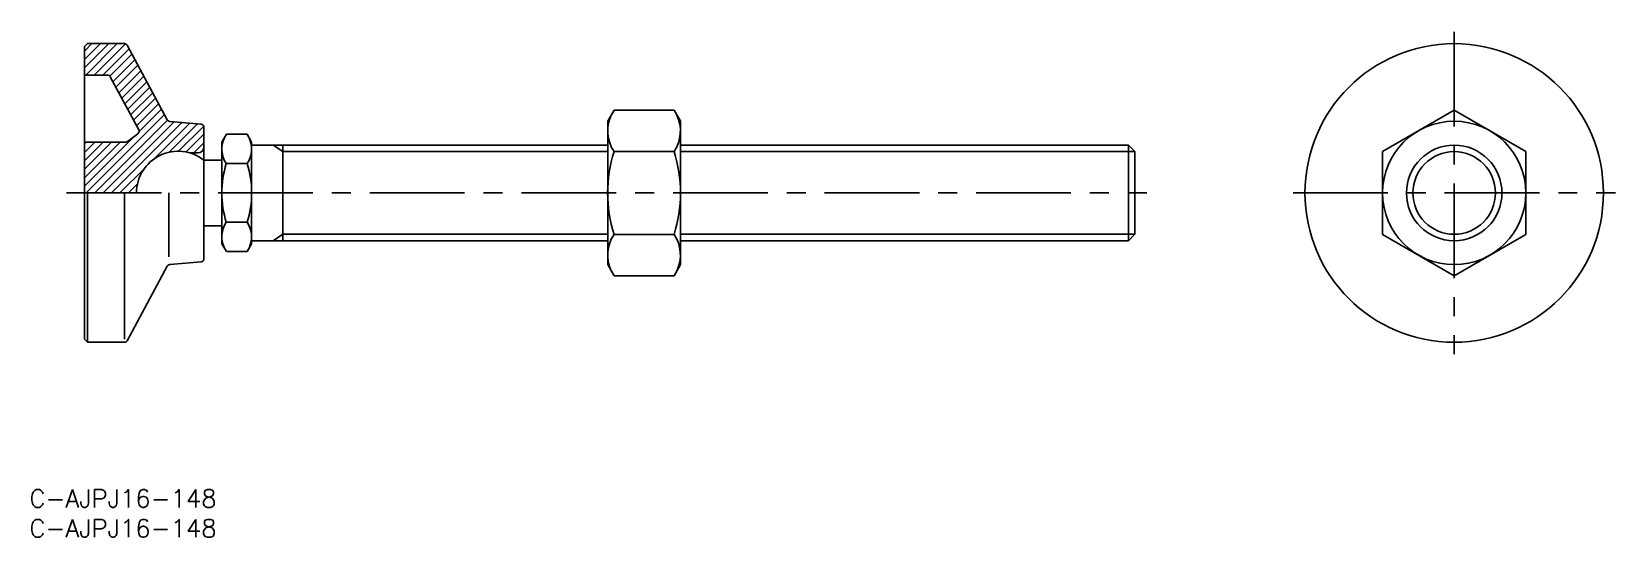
# Model space of a CAD drawing. Extents: x 0 to 266, y -8 to 77.
import ezdxf

# ---------------------------------------------------------------- set-up
doc = ezdxf.new("R2010")
doc.units = 0
doc.header["$LTSCALE"] = 0.5
doc.linetypes.add('CENTER', pattern=[50.8, 31.75, -6.35, 6.35, -6.35])
doc.layers.get('0').update_dxf_attribs({"linetype": 'CONTINUOUS'})
doc.layers.add('CENTER', color=1, linetype='CENTER')
doc.layers.add('後で消してね', color=7, linetype='CONTINUOUS')
doc.styles.get("Standard").update_dxf_attribs({"font": 'txt.shx', "height": 3, "bigfont": 'bigfont.shx'})

# ---------------------------------------------------------------- blocks, each defined once
blk = doc.blocks.new('*U11')
at = {"color": 7, "linetype": 'CONTINUOUS'}
blk.add_text('C-AJPJ16-148', height=3, dxfattribs=at).set_placement((0, -3))
blk = doc.blocks.new('*U12')
at = {"color": 7, "linetype": 'CONTINUOUS'}
blk.add_text('C-AJPJ16-148', height=3, dxfattribs=at).set_placement((0, -8))
blk = doc.blocks.new('*X13')
at = {"color": 0, "linetype": 'CONTINUOUS'}
for p, q in [((9.24, 70.58), (13.31, 74.65)), ((9.24, 71.99), (11.89, 74.65)), ((9.24, 73.41), (10.48, 74.65)), ((9.46, 69.39), (14.72, 74.65)), ((10.87, 69.39), (16.11, 74.62)), ((12.29, 69.39), (16.7, 73.8)), ((13.5, 69.18), (17.19, 72.88)), ((14, 68.27), (17.69, 71.96)), ((14.49, 67.35), (18.18, 71.04)), ((14.99, 66.43), (18.68, 70.12)), ((15.48, 65.51), (19.17, 69.2)), ((15.98, 64.59), (19.67, 68.28)), ((16.47, 63.67), (20.16, 67.36)), ((16.97, 62.75), (20.66, 66.44)), ((17.46, 61.83), (21.15, 65.52)), ((17.96, 60.91), (21.65, 64.6)), ((18.39, 59.93), (22.14, 63.68)), ((9.52, 49.65), (22.64, 62.77)), ((10.94, 49.65), (23.13, 61.85)), ((12.35, 49.65), (24.26, 61.57)), ((13.76, 49.65), (25.57, 61.46)), ((20.89, 55.36), (26.88, 61.35)), ((23.43, 56.49), (28.18, 61.24)), ((9.24, 50.78), (17.57, 59.11)), ((25.01, 56.65), (29.21, 60.85)), ((26.29, 56.52), (29.24, 59.47)), ((9.24, 52.19), (15.19, 58.15)), ((9.24, 53.61), (13.78, 58.15)), ((9.24, 55.02), (12.37, 58.15)), ((9.24, 56.44), (10.95, 58.15)), ((9.24, 57.85), (9.54, 58.15)), ((27.54, 56.35), (29.24, 58.05)), ((15.18, 49.65), (19.22, 53.69)), ((16.59, 49.65), (18.1, 51.16))]:
    blk.add_line(p, q, dxfattribs=at)

msp = doc.modelspace()

# ---------------------------------------------------------------- linework, layer by layer
at = {"color": 7, "linetype": 'CONTINUOUS'}
for p, q in [((9.74, 74.65), (9.24, 74.15)), ((9.74, 74.65), (15.94, 74.65)), ((23.11, 61.89), (16.38, 74.39)), ((9.24, 25.15), (9.24, 74.15)), ((13.09, 69.39), (9.24, 69.39)), ((18.33, 60.21), (13.53, 69.12)), ((28.78, 61.19), (23.51, 61.63)), ((96.89, 61.65), (97.96, 63.51)), ((96.89, 61.65), (96.89, 37.65)), ((108.01, 63.51), (97.96, 63.51)), ((109.09, 61.65), (108.01, 63.51)), ((109.09, 37.65), (109.09, 61.65)), ((29.24, 60.69), (29.24, 49.65)), ((32.24, 58.15), (33, 59.47)), ((36.48, 59.47), (33, 59.47)), ((37.24, 58.15), (36.48, 59.47)), ((16.1, 58.15), (9.24, 58.15)), ((28.24, 56.35), (26.92, 56.35)), ((32.24, 58.15), (32.24, 41.15)), ((37.24, 41.15), (37.24, 58.15)), ((37.24, 57.65), (96.89, 57.65)), ((42.49, 41.65), (42.49, 57.65)), ((97.96, 56.58), (108.01, 56.58)), ((109.09, 57.65), (184.15, 57.65)), ((184.15, 41.65), (184.15, 57.65)), ((185.24, 56.57), (184.15, 57.65)), ((185.24, 56.57), (185.24, 42.73)), ((29.24, 55.15), (32.24, 55.15)), ((33, 54.56), (36.48, 54.56)), ((9.74, 49.65), (9.74, 24.65)), ((15.94, 49.65), (15.94, 25.15)), ((23.37, 49.65), (23.37, 38.94)), ((29.24, 49.65), (29.24, 38.61)), ((29.24, 44.15), (32.24, 44.15)), ((36.48, 44.74), (33, 44.74)), ((108.01, 42.72), (97.96, 42.72)), ((184.15, 41.65), (185.24, 42.73)), ((32.24, 41.15), (33, 39.84)), ((33, 39.84), (36.48, 39.84)), ((37.24, 41.15), (36.48, 39.84)), ((37.24, 41.65), (96.89, 41.65)), ((109.09, 41.65), (184.15, 41.65)), ((23.11, 37.41), (16.38, 24.91)), ((28.78, 38.11), (23.51, 37.67)), ((96.89, 37.65), (97.96, 35.79)), ((109.09, 37.65), (108.01, 35.79)), ((97.96, 35.79), (108.01, 35.79)), ((9.74, 24.65), (9.24, 25.15)), ((9.74, 24.65), (15.94, 24.65))]:
    msp.add_line(p, q, dxfattribs=at)
at = {"color": 3, "linetype": 'CONTINUOUS'}
for p, q in [((42.49, 56.57), (40.85, 57.65)), ((42.49, 56.57), (96.89, 56.57)), ((109.09, 56.57), (185.24, 56.57)), ((42.49, 42.73), (40.85, 41.65)), ((42.49, 42.73), (96.89, 42.73)), ((109.09, 42.73), (185.24, 42.73))]:
    msp.add_line(p, q, dxfattribs=at)
at = {"color": 7, "linetype": 'CONTINUOUS'}
msp.add_lwpolyline([(250.72, 56.58), (238.72, 63.51), (226.72, 56.58), (226.72, 42.72), (238.72, 35.79), (250.72, 42.72)], close=True, dxfattribs=at)
for radius in [25, 12, 8]:
    msp.add_circle((238.72, 49.65), radius, dxfattribs=at)
at = {"color": 3, "linetype": 'CONTINUOUS'}
msp.add_circle((238.72, 49.65), 6.92, dxfattribs=at)
at = {"color": 7, "linetype": 'CONTINUOUS'}
for centre, radius, start, end in [((15.94, 74.15), 0.5, 28.3008, 90), ((13.09, 68.89), 0.5, 28.3008, 90), ((23.55, 62.13), 0.5, 208.3008, 265.2364), ((28.74, 60.69), 0.5, 0, 85.2364), ((103.02, 60.04), 6.13, 154.3842, 214.3842), ((102.95, 60.04), 6.13, 325.6158, 25.6158), ((-75.52, 184.34), 156.04, 306.0878, 306.9007), ((17.89, 59.98), 0.5, 304.3054, 28.3008), ((36.58, 57.01), 4.34, 154.3842, 214.3842), ((32.89, 57.01), 4.34, 325.6158, 25.6158), ((16.1, 58.65), 0.5, 270, 306.0878), ((24.92, 49.66), 6.98, 51.8217, 180.085), ((28.24, 57.35), 1, 270, 0), ((119.81, 49.65), 22.93, 162.412, 197.588), ((86.16, 49.65), 22.93, 342.412, 17.588), ((48.48, 49.65), 16.24, 162.412, 197.588), ((21, 49.65), 16.24, 342.412, 17.588), ((36.58, 42.29), 4.34, 145.6158, 205.6158), ((32.89, 42.29), 4.34, 334.3842, 34.3842), ((103.02, 39.26), 6.13, 145.6158, 205.6158), ((102.95, 39.26), 6.13, 334.3842, 34.3842), ((23.55, 37.17), 0.5, 94.7636, 151.6992), ((28.74, 38.61), 0.5, 274.7636, 0), ((15.94, 25.15), 0.5, 270, 331.6992)]:
    msp.add_arc(centre, radius, start, end, dxfattribs=at)
at = {"layer": 'CENTER', "color": 1, "linetype": 'CENTER'}
for p, q in [((238.72, 76.65), (238.72, 22.65)), ((6.24, 49.65), (187.24, 49.65)), ((211.72, 49.65), (265.72, 49.65))]:
    msp.add_line(p, q, dxfattribs=at)

# ---------------------------------------------------------------- block references
at = {"color": 3, "linetype": 'CONTINUOUS'}
msp.add_blockref('*X13', (0, 0), dxfattribs=at)
at = {"layer": '後で消してね', "color": 7, "linetype": 'CONTINUOUS'}
for name in ['*U11', '*U12']:
    msp.add_blockref(name, (0, 0), dxfattribs=at)

doc.saveas('drawing.dxf')
